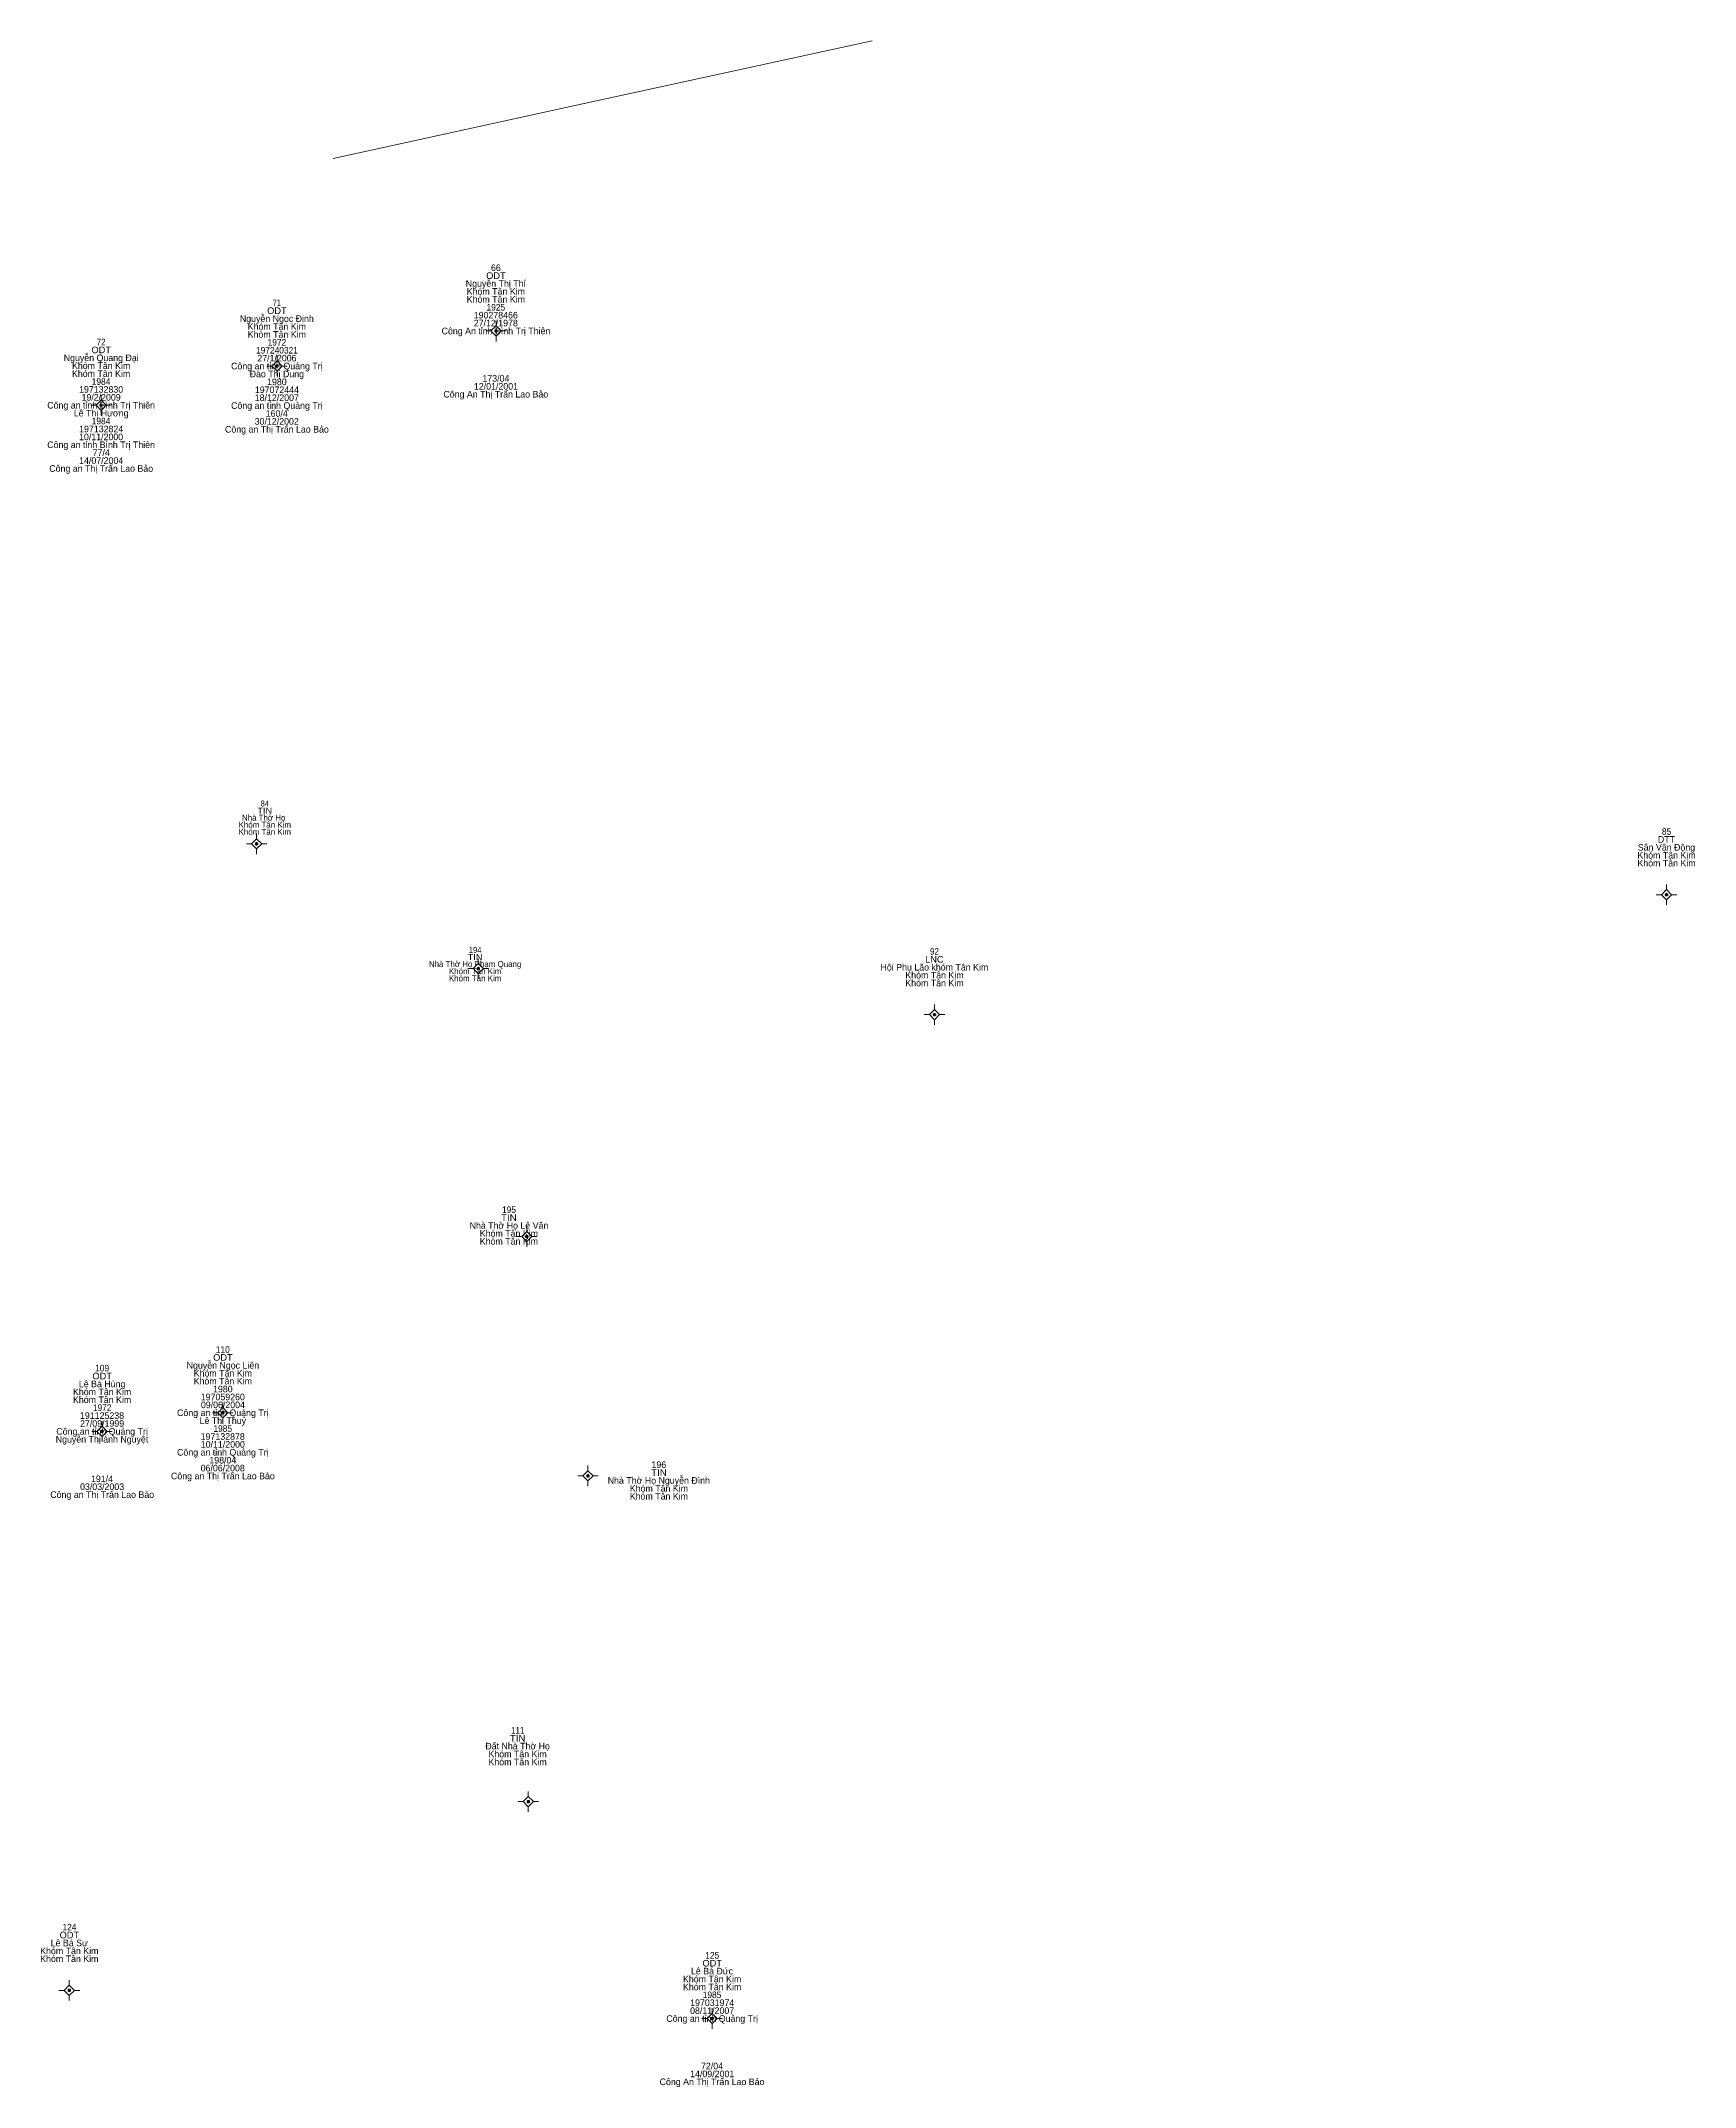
# Model space of a CAD drawing. Header units: metres. Extents: x 535754 to 536552, y 1836422 to 1837057.
# Drawn here: x 536241.9 to 536342.3, y 1836753.3 to 1836877.5 of the extents above; entities that cross this region are included whole.
import ezdxf
from ezdxf.enums import TextEntityAlignment as Align

# ---------------------------------------------------------------- set-up
doc = ezdxf.new("R2010")
doc.units = ezdxf.units.M
doc.header["$LTSCALE"] = 0.16
doc.linetypes.add('MEDIUM_DASHED', pattern=[4.5, 3, -1.5])
doc.layers.add('11', color=7, linetype='MEDIUM_DASHED', lineweight=13)
doc.layers.add('15', color=7, linetype='Continuous', lineweight=13)

msp = doc.modelspace()

# ---------------------------------------------------------------- hatches: boundary and pattern name
at = {"layer": '11'}
for points in [[(536269.5949, 1836859.93, 1), (536269.4449, 1836859.93, 1)], [(536256.2949, 1836857.8, 1), (536256.1449, 1836857.8, 1)], [(536245.6149, 1836855.42, 1), (536245.4649, 1836855.42, 1)], [(536255.0549, 1836828.79, 1), (536254.9049, 1836828.79, 1)], [(536340.6649, 1836825.7, 1), (536340.5149, 1836825.7, 1)], [(536268.5149, 1836821.22, 1), (536268.3649, 1836821.22, 1)], [(536296.2149, 1836818.42, 1), (536296.0649, 1836818.42, 1)], [(536271.4649, 1836804.95, 1), (536271.3149, 1836804.95, 1)], [(536253.0049, 1836794.25, 1), (536252.8549, 1836794.25, 1)], [(536245.6749, 1836793.12, 1), (536245.5249, 1836793.12, 1)], [(536275.1749, 1836790.42, 1), (536275.0249, 1836790.42, 1)], [(536271.5549, 1836770.64, 1), (536271.4049, 1836770.64, 1)], [(536243.6849, 1836759.18, 1), (536243.5349, 1836759.18, 1)], [(536282.7149, 1836757.47, 1), (536282.5649, 1836757.47, 1)]]:
    msp.add_hatch(color=256, dxfattribs=at).paths.add_polyline_path(points)

# ---------------------------------------------------------------- linework, layer by layer
for p, q in [((536269.21, 1836859.93), (536268.9, 1836859.93)), ((536269.52, 1836860.56), (536269.52, 1836860.24)), ((536269.52, 1836859.62), (536269.52, 1836859.3)), ((536270.14, 1836859.93), (536269.83, 1836859.93)), ((536256.22, 1836858.42), (536256.22, 1836858.11)), ((536255.91, 1836857.8), (536255.6, 1836857.8)), ((536256.22, 1836857.49), (536256.22, 1836857.18)), ((536256.84, 1836857.8), (536256.53, 1836857.8)), ((536245.54, 1836856.04), (536245.54, 1836855.73)), ((536245.23, 1836855.42), (536244.92, 1836855.42)), ((536245.54, 1836855.11), (536245.54, 1836854.8)), ((536246.16, 1836855.42), (536245.85, 1836855.42)), ((536254.67, 1836828.79), (536254.36, 1836828.79)), ((536254.98, 1836829.42), (536254.98, 1836829.1)), ((536254.98, 1836828.48), (536254.98, 1836828.16)), ((536255.6, 1836828.79), (536255.29, 1836828.79)), ((536340.59, 1836826.32), (536340.59, 1836826.01)), ((536340.28, 1836825.7), (536339.96, 1836825.7)), ((536340.59, 1836825.39), (536340.59, 1836825.08)), ((536341.22, 1836825.7), (536340.9, 1836825.7)), ((536268.13, 1836821.22), (536267.81, 1836821.22)), ((536268.44, 1836821.84), (536268.44, 1836821.53)), ((536269.06, 1836821.22), (536268.75, 1836821.22)), ((536268.44, 1836820.91), (536268.44, 1836820.6)), ((536296.14, 1836819.04), (536296.14, 1836818.73)), ((536295.83, 1836818.42), (536295.52, 1836818.42)), ((536296.14, 1836818.11), (536296.14, 1836817.8)), ((536296.76, 1836818.42), (536296.45, 1836818.42)), ((536271.08, 1836804.95), (536270.76, 1836804.95)), ((536271.39, 1836805.58), (536271.39, 1836805.26)), ((536272.02, 1836804.95), (536271.7, 1836804.95)), ((536271.39, 1836804.64), (536271.39, 1836804.32)), ((536245.6, 1836793.74), (536245.6, 1836793.43)), ((536252.62, 1836794.25), (536252.31, 1836794.25)), ((536252.93, 1836794.88), (536252.93, 1836794.56)), ((536252.93, 1836793.94), (536252.93, 1836793.62)), ((536253.56, 1836794.25), (536253.24, 1836794.25)), ((536245.29, 1836793.12), (536244.98, 1836793.12)), ((536245.6, 1836792.81), (536245.6, 1836792.5)), ((536246.22, 1836793.12), (536245.91, 1836793.12)), ((536274.79, 1836790.42), (536274.48, 1836790.42)), ((536275.1, 1836791.04), (536275.1, 1836790.73)), ((536275.1, 1836790.11), (536275.1, 1836789.8)), ((536275.72, 1836790.42), (536275.41, 1836790.42)), ((536271.17, 1836770.64), (536270.86, 1836770.64)), ((536271.48, 1836771.26), (536271.48, 1836770.95)), ((536271.48, 1836770.33), (536271.48, 1836770.02)), ((536272.1, 1836770.64), (536271.79, 1836770.64)), ((536243.3, 1836759.18), (536242.98, 1836759.18)), ((536243.61, 1836759.8), (536243.61, 1836759.49)), ((536244.24, 1836759.18), (536243.92, 1836759.18)), ((536243.61, 1836758.87), (536243.61, 1836758.56)), ((536282.64, 1836758.1), (536282.64, 1836757.78)), ((536282.33, 1836757.47), (536282.02, 1836757.47)), ((536282.64, 1836757.16), (536282.64, 1836756.84)), ((536283.26, 1836757.47), (536282.95, 1836757.47))]:
    msp.add_line(p, q, dxfattribs=at)
for points in [[(536269.52, 1836860.24), (536269.21, 1836859.93), (536269.52, 1836859.62), (536269.83, 1836859.93)], [(536256.22, 1836858.11), (536255.91, 1836857.8), (536256.22, 1836857.49), (536256.53, 1836857.8)], [(536245.54, 1836855.73), (536245.23, 1836855.42), (536245.54, 1836855.11), (536245.85, 1836855.42)], [(536254.98, 1836829.1), (536254.67, 1836828.79), (536254.98, 1836828.48), (536255.29, 1836828.79)], [(536340.59, 1836826.01), (536340.28, 1836825.7), (536340.59, 1836825.39), (536340.9, 1836825.7)], [(536268.44, 1836821.53), (536268.13, 1836821.22), (536268.44, 1836820.91), (536268.75, 1836821.22)], [(536296.14, 1836818.73), (536295.83, 1836818.42), (536296.14, 1836818.11), (536296.45, 1836818.42)], [(536271.39, 1836805.26), (536271.08, 1836804.95), (536271.39, 1836804.64), (536271.7, 1836804.95)], [(536252.93, 1836794.56), (536252.62, 1836794.25), (536252.93, 1836793.94), (536253.24, 1836794.25)], [(536245.6, 1836793.43), (536245.29, 1836793.12), (536245.6, 1836792.81), (536245.91, 1836793.12)], [(536275.1, 1836790.73), (536274.79, 1836790.42), (536275.1, 1836790.11), (536275.41, 1836790.42)], [(536271.48, 1836770.95), (536271.17, 1836770.64), (536271.48, 1836770.33), (536271.79, 1836770.64)], [(536243.61, 1836759.49), (536243.3, 1836759.18), (536243.61, 1836758.87), (536243.92, 1836759.18)], [(536282.64, 1836757.78), (536282.33, 1836757.47), (536282.64, 1836757.16), (536282.95, 1836757.47)]]:
    msp.add_lwpolyline(points, close=True, dxfattribs=at)
for centre in [(536269.5199, 1836859.93), (536256.2199, 1836857.8), (536245.5399, 1836855.42), (536254.9799, 1836828.79), (536340.5899, 1836825.7), (536268.4399, 1836821.22), (536296.1399, 1836818.42), (536271.3899, 1836804.95), (536252.9299, 1836794.25), (536245.5999, 1836793.12), (536275.0999, 1836790.42), (536271.4799, 1836770.64), (536243.6099, 1836759.18), (536282.6399, 1836757.47)]:
    msp.add_circle(centre, 0.075, dxfattribs=at)
at = {"layer": '15'}
msp.add_lwpolyline([(536259.64, 1836870.41), (536274.41, 1836873.63), (536292.36, 1836877.54)], dxfattribs=at)

# ---------------------------------------------------------------- texts
for s, height, width, p in [('ODT', 0.4, 1.05, (536269.515, 1836863.09)), ('ODT', 0.4, 1.05, (536256.215, 1836860.96)), ('71', 0.4, 0.85, (536256.21, 1836861.44)), ('1925', 0.4, 0.95, (536269.505, 1836861.17)), ('ODT', 0.4, 1.05, (536245.545, 1836858.58)), ('72', 0.4, 0.9, (536245.54, 1836859.06)), ('197240321', 0.4, 0.95, (536256.215, 1836858.56)), ('1972', 0.4, 0.95, (536256.215, 1836859.04)), ('1984', 0.4, 0.95, (536245.535, 1836856.66)), ('1984', 0.4, 0.95, (536245.535, 1836854.26)), ('TIN', 0.36, 1.15, (536255.475, 1836830.63)), ('84', 0.36, 0.95, (536255.48, 1836831.06)), ('85', 0.4, 0.95, (536340.59, 1836829.34)), ('194', 0.36, 0.95, (536268.25, 1836822.17)), ('92', 0.4, 0.9, (536296.14, 1836822.06)), ('TIN', 0.36, 1.15, (536268.245, 1836821.74)), ('LNC', 0.4, 1.05, (536296.135, 1836821.58)), ('TIN', 0.4, 1.1, (536270.3, 1836805.9)), ('195', 0.4, 0.95, (536270.305, 1836806.38)), ('ODT', 0.4, 1.05, (536252.935, 1836797.41)), ('110', 0.4, 0.95, (536252.93, 1836797.89)), ('ODT', 0.4, 1.05, (536245.605, 1836796.28)), ('109', 0.4, 0.95, (536245.6, 1836796.76)), ('1972', 0.4, 0.95, (536245.605, 1836794.36)), ('1985', 0.4, 0.95, (536252.925, 1836793.09)), ('TIN', 0.4, 1.1, (536279.41, 1836790.42)), ('111', 0.4, 0.9, (536270.835, 1836774.77)), ('TIN', 0.4, 1.1, (536270.83, 1836774.29)), ('ODT', 0.4, 1.05, (536243.615, 1836762.34)), ('124', 0.4, 0.95, (536243.615, 1836762.82)), ('125', 0.4, 0.95, (536282.645, 1836761.11)), ('ODT', 0.4, 1.05, (536282.645, 1836760.63)), ('1985', 0.4, 0.95, (536282.635, 1836758.71))]:
    msp.add_text(s, height=height, dxfattribs=dict(at, width=width)).set_placement(p, align=Align.CENTER)
for s, height, p in [('66', 0.4, (536269.51, 1836863.57)), ('Nguyễn Thị Thí', 0.4, (536269.51, 1836862.61)), ('Khóm Tân Kim', 0.4, (536269.51, 1836862.13)), ('Khóm Tân Kim', 0.4, (536269.51, 1836861.65)), ('Nguyễn Ngọc Định', 0.4, (536256.21, 1836860.48)), ('190278466', 0.4, (536269.505, 1836860.69)), ('Khóm Tân Kim', 0.4, (536256.21, 1836860)), ('Khóm Tân Kim', 0.4, (536256.21, 1836859.52)), ('Công An tỉnh Bình Trị Thiên', 0.4, (536269.515, 1836859.73)), ('27/12/1978', 0.4, (536269.505, 1836860.21)), ('Nguyễn Quang Đại', 0.4, (536245.545, 1836858.1)), ('27/1/2006', 0.4, (536256.215, 1836858.08)), ('Khóm Tân Kim', 0.4, (536245.54, 1836857.62)), ('Khóm Tân Kim', 0.4, (536245.54, 1836857.14)), ('Công an tỉnh Quảng Trị', 0.4, (536256.21, 1836857.6)), ('Đào Thị Dung', 0.4, (536256.21, 1836857.12)), ('1980', 0.4, (536256.21, 1836856.64)), ('173/04', 0.4, (536269.51, 1836856.85)), ('197132830', 0.4, (536245.54, 1836856.18)), ('19/2/2009', 0.4, (536245.54, 1836855.7)), ('18/12/2007', 0.4, (536256.21, 1836855.68)), ('197072444', 0.4, (536256.215, 1836856.16)), ('Công An Thị Trấn Lao Bảo', 0.4, (536269.505, 1836855.89)), ('12/01/2001', 0.4, (536269.515, 1836856.37)), ('Công an tỉnh Bình Trị Thiên', 0.4, (536245.54, 1836855.22)), ('Lê Thị Hương', 0.4, (536245.545, 1836854.74)), ('Công an tỉnh Quảng Trị', 0.4, (536256.21, 1836855.2)), ('30/12/2002', 0.4, (536256.205, 1836854.24)), ('160/4', 0.4, (536256.205, 1836854.72)), ('10/11/2000', 0.4, (536245.54, 1836853.3)), ('197132824', 0.4, (536245.545, 1836853.78)), ('Công an Thị Trấn Lao Bảo', 0.4, (536256.215, 1836853.76)), ('Công an tỉnh Bình Trị Thiên', 0.4, (536245.54, 1836852.82)), ('14/07/2004', 0.4, (536245.545, 1836851.86)), ('77/4', 0.4, (536245.545, 1836852.34)), ('Công an Thị Trấn Lao Bảo', 0.4, (536245.545, 1836851.38)), ('Khóm Tân Kim', 0.36, (536255.48, 1836829.77)), ('Khóm Tân Kim', 0.36, (536255.48, 1836829.34)), ('Nhà Thờ Họ ', 0.36, (536255.48, 1836830.2)), ('Sân Vận Động', 0.4, (536340.585, 1836828.38)), ('DTT', 0.4, (536340.585, 1836828.86)), ('Khóm Tân Kim', 0.4, (536340.59, 1836827.9)), ('Khóm Tân Kim', 0.4, (536340.59, 1836827.42)), ('Nhà Thờ Họ Phạm Quang', 0.36, (536268.25, 1836821.31)), ('Khóm Tân Kim', 0.36, (536268.25, 1836820.88)), ('Hội Phụ Lão khóm Tân Kim', 0.4, (536296.135, 1836821.1)), ('Khóm Tân Kim', 0.4, (536296.14, 1836820.62)), ('Khóm Tân Kim', 0.36, (536268.25, 1836820.45)), ('Khóm Tân Kim', 0.4, (536296.14, 1836820.14)), ('Nhà Thờ Họ Lê Văn', 0.4, (536270.305, 1836805.42)), ('Khóm Tân Kim', 0.4, (536270.3, 1836804.94)), ('Khóm Tân Kim', 0.4, (536270.3, 1836804.46)), ('Nguyễn Ngọc Liên', 0.4, (536252.935, 1836796.93)), ('Lê Bá Hùng', 0.4, (536245.6, 1836795.8)), ('Khóm Tân Kim', 0.4, (536252.93, 1836796.45)), ('Khóm Tân Kim', 0.4, (536252.93, 1836795.97)), ('Khóm Tân Kim', 0.4, (536245.6, 1836795.32)), ('Khóm Tân Kim', 0.4, (536245.6, 1836794.84)), ('09/06/2004', 0.4, (536252.935, 1836794.53)), ('197059260', 0.4, (536252.93, 1836795.01)), ('1980', 0.4, (536252.93, 1836795.49)), ('27/09/1999', 0.4, (536245.6, 1836793.4)), ('191125238', 0.4, (536245.595, 1836793.88)), ('Công an tỉnh Quảng Trị', 0.4, (536252.93, 1836794.05)), ('Lê Thị Thuỷ', 0.4, (536252.93, 1836793.57)), ('Nguyễn Thị ánh Nguyệt', 0.4, (536245.595, 1836792.44)), ('Công an tỉnh Quảng Trị', 0.4, (536245.6, 1836792.92)), ('197132878', 0.4, (536252.925, 1836792.61)), ('10/11/2000', 0.4, (536252.93, 1836792.13)), ('Công an tỉnh Quảng Trị', 0.4, (536252.93, 1836791.65)), ('198/04', 0.4, (536252.93, 1836791.17)), ('196', 0.4, (536279.405, 1836790.9)), ('03/03/2003', 0.4, (536245.6, 1836789.56)), ('191/4', 0.4, (536245.595, 1836790.04)), ('Công an Thị Trấn Lao Bảo', 0.4, (536252.935, 1836790.21)), ('06/06/2008', 0.4, (536252.925, 1836790.69)), ('Nhà Thờ Họ Nguyễn Đình', 0.4, (536279.405, 1836789.94)), ('Công an Thị Trấn Lao Bảo', 0.4, (536245.605, 1836789.08)), ('Khóm Tân Kim', 0.4, (536279.41, 1836789.46)), ('Khóm Tân Kim', 0.4, (536279.41, 1836788.98)), ('Đất Nhà Thờ Họ', 0.4, (536270.83, 1836773.81)), ('Khóm Tân Kim', 0.4, (536270.83, 1836773.33)), ('Khóm Tân Kim', 0.4, (536270.83, 1836772.85)), ('Khóm Tân Kim', 0.4, (536243.61, 1836761.38)), ('Lê Bá Sự', 0.4, (536243.61, 1836761.86)), ('Khóm Tân Kim', 0.4, (536243.61, 1836760.9)), ('Lê Bá Đức', 0.4, (536282.635, 1836760.15)), ('Khóm Tân Kim', 0.4, (536282.64, 1836759.67)), ('Khóm Tân Kim', 0.4, (536282.64, 1836759.19)), ('Công an tỉnh Quảng Trị', 0.4, (536282.64, 1836757.27)), ('08/11/2007', 0.4, (536282.64, 1836757.75)), ('197031974', 0.4, (536282.645, 1836758.23)), ('14/09/2001', 0.4, (536282.645, 1836753.91)), ('72/04', 0.4, (536282.635, 1836754.39)), ('Công An Thị Trấn Lao Bảo', 0.4, (536282.635, 1836753.43))]:
    msp.add_text(s, height=height, dxfattribs=at).set_placement(p, align=Align.CENTER)

doc.saveas('drawing.dxf')
